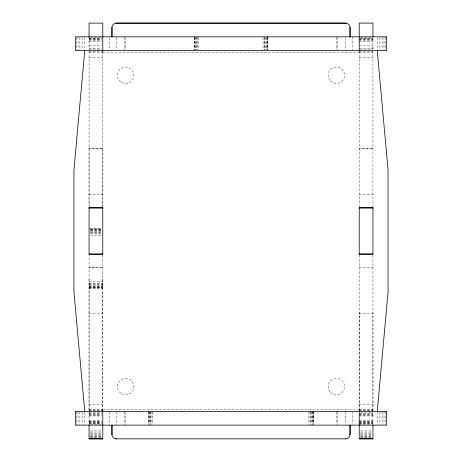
<?xml version="1.0" encoding="UTF-8"?>
<svg xmlns="http://www.w3.org/2000/svg" width="462" height="462" viewBox="0 0 462 462"><rect width="100%" height="100%" fill="white"/><g stroke="black" fill="none" stroke-linecap="round" stroke-linejoin="round"><path stroke-width="0.35" stroke-dasharray="2.31 1.73" d="M89.056 208.085L89.056 149.601M102.789 208.085L102.789 149.601M359.211 410.672L359.211 312.358M372.944 410.672L372.944 312.358M372.944 46.985L372.944 49.856L372.944 38.127M90.431 37.78L101.421 37.78M360.579 37.78L371.569 37.78M89.056 38.179L101.421 38.179M360.579 38.179L372.944 38.179M89.056 38.629L101.421 38.629M359.211 38.629L372.944 38.629M89.056 39.126L101.421 39.126M359.211 39.126L372.944 39.126M89.056 39.663L101.421 39.663M359.211 39.663L372.944 39.663M89.056 40.229L101.421 40.229M359.211 40.229L372.944 40.229M89.056 41.418L101.421 41.418M359.211 41.418L372.944 41.418M89.056 45.79L101.421 45.79M359.211 45.79L372.944 45.79M89.056 48.498L101.421 48.498M359.211 48.498L372.944 48.498M89.056 49.122L101.421 49.122M360.579 49.122L372.944 49.122M89.056 51.605L102.789 51.605M359.211 51.605L372.944 51.605M89.056 52.206L102.789 52.206M359.211 52.206L372.944 52.206M102.789 52.385L359.211 52.385M89.056 57.242L102.789 57.242M359.211 57.242L372.944 57.242M89.056 194.352L102.789 194.335M359.211 194.352L372.944 194.352M89.056 228.673L101.421 228.673M90.431 228.904L101.421 228.904M90.431 229.192L101.421 229.192M90.431 229.591L101.421 229.591M90.431 230.093L101.421 230.093M90.431 230.682L101.421 230.682M90.431 231.358L101.421 231.358M90.431 232.109L101.421 232.109M90.431 232.912L101.421 232.912M90.431 233.76L101.421 233.76M90.431 235.539L101.421 235.539M359.211 267.613L372.944 267.613M89.056 281.329L102.789 281.329M89.056 283.108L102.789 283.108M89.056 283.957L102.789 283.957M89.056 284.765L102.789 284.765M89.056 285.51L102.789 285.51M89.056 286.186L102.789 286.186M89.056 286.781L102.789 286.781M89.056 287.277L102.789 287.277M89.056 287.676L102.789 287.676M89.056 287.965L102.789 287.965M89.056 288.196L102.789 288.196M89.056 313.398L102.789 313.38M359.211 313.398L372.944 313.398M89.056 404.724L102.789 404.724M359.211 404.724L372.944 404.724M102.789 409.54L359.211 409.557M89.056 409.823L102.789 409.823M359.211 409.823L372.944 409.823M89.056 410.083L102.789 410.083M359.211 410.083L372.944 410.083M89.056 410.4L102.789 410.4M359.211 410.4L372.944 410.4M89.056 412.78L101.421 412.78M360.579 412.78L372.944 412.78M89.056 413.38L101.421 413.38M359.211 413.38L372.944 413.38M89.056 414.004L101.421 414.004M359.211 414.004L372.944 414.004M89.056 414.645L101.421 414.645M359.211 414.645L372.944 414.645M89.056 415.303L101.421 415.303M359.211 415.303L372.944 415.303M89.056 415.967L101.421 415.967M359.211 415.967L372.944 415.967M89.056 420.547L101.421 420.547M359.211 420.547L372.944 420.547M89.056 421.142L101.421 421.142M359.211 421.142L372.944 421.142M89.056 421.731L101.421 421.731M359.211 421.731L372.944 421.731M89.056 422.297L101.421 422.297M359.211 422.297L372.944 422.297M89.056 422.834L101.421 422.834M359.211 422.834L372.944 422.834M89.056 423.336L101.421 423.336M359.211 423.336L372.944 423.336M89.056 423.787L101.421 423.787M359.211 423.787L372.944 423.787L372.944 412.075M90.431 424.18L101.421 424.18M359.211 424.18L371.569 424.18M90.431 430.902L101.421 430.902M360.579 430.902L371.569 430.902M90.431 432.074L101.421 432.074M360.579 432.074L371.569 432.074M90.431 433.206L101.421 433.206M360.579 433.206L371.569 433.206M90.431 434.286L101.421 434.286M360.579 434.286L371.569 434.286M90.431 435.279L101.421 435.279M360.579 435.279L371.569 435.279M90.431 436.18L101.421 436.18M360.579 436.18L371.569 436.18M90.431 436.971L101.421 436.971M360.579 436.971L371.569 436.971M90.431 437.635L101.421 437.635M360.579 437.635L371.569 437.635M385.452 37.526L385.452 49.884M385.452 412.075L385.452 424.439M383.997 36.839L383.997 49.884M383.997 411.388L383.997 424.439M382.103 37.526L382.103 49.884M382.103 412.075L382.103 424.439M379.897 37.526L379.897 49.884M379.897 412.075L379.897 424.439M377.523 37.526L377.523 49.884M377.523 412.075L377.523 424.439M372.944 51.207L372.944 208.085M372.944 255.29L372.944 410.782M359.211 51.207L359.211 208.085M359.211 255.29L359.211 410.782M352.339 36.839L352.339 49.884M352.339 411.388L352.339 424.439M345.472 37.526L345.472 49.884M345.472 412.075L345.472 424.439M337.231 36.839L337.231 49.884M337.231 411.388L337.231 424.439M336.313 37.526L336.313 49.884M336.313 412.116L336.313 424.474M313.421 411.388L313.421 424.439M313.265 412.075L313.265 424.439M313.069 411.388L313.069 424.439M312.809 411.388L312.809 424.439M312.081 412.075L312.081 424.439M311.631 412.075L311.631 424.439M310.591 411.388L310.591 424.439M310.025 412.075L310.025 424.439M308.841 412.075L308.841 424.439M267.631 36.839L267.631 49.884M267.475 37.526L267.475 49.884M267.284 36.839L267.284 49.884M267.019 36.839L267.019 49.884M266.291 37.526L266.291 49.884M265.841 37.526L265.841 49.884M264.807 36.839L264.807 49.884M264.235 37.526L264.235 49.884M263.051 37.526L263.051 49.884M198.244 37.526L198.244 49.884M197.661 36.839L197.661 49.884M196.552 37.526L196.552 49.884M196.055 36.839L196.055 49.884M195.212 37.526L195.212 49.884M194.877 36.839L194.877 49.884M194.421 37.526L194.421 49.884M194.306 36.839L194.306 49.884M152.483 412.075L152.483 424.439M151.894 411.388L151.894 424.439M150.791 412.075L150.791 424.439M150.289 411.388L150.289 424.439M149.445 412.075L149.445 424.439M149.111 411.388L149.111 424.439M148.654 412.075L148.654 424.439M148.539 411.388L148.539 424.439M125.687 37.526L125.687 49.884M125.687 412.116L125.687 424.474M124.769 36.839L124.769 49.884M124.769 411.388L124.769 424.439M116.528 37.526L116.528 49.884M116.528 412.075L116.528 424.439M109.661 37.526L109.661 49.884M109.661 412.075L109.661 424.439M102.789 51.207L102.789 206.543M102.789 255.29L102.789 410.782M89.056 36.839L89.056 49.884M89.056 51.207L89.056 206.468M89.056 253.875L89.056 410.782M89.056 412.075L89.056 425.127M84.477 37.526L84.477 49.884M84.477 412.075L84.477 424.439M82.103 37.526L82.103 49.884M82.103 412.075L82.103 424.439M79.897 37.526L79.897 49.884M79.897 412.075L79.897 424.439M78.003 36.839L78.003 49.884M78.003 411.388L78.003 424.439M76.548 37.526L76.548 49.884M76.548 412.075L76.548 424.439M102.789 279.291A2870.522 1.317 90 0 1 102.789 410.672M89.056 279.291A2870.522 1.317 90 0 1 89.056 410.672M102.789 148.545L89.056 148.545L102.789 148.562M372.944 148.545L359.211 148.545L372.944 148.562M102.789 267.596L89.056 267.596L102.789 267.613M121.564 82.421A8.241 8.241 0 0 0 133.928 75.283A8.241 8.241 0 0 0 121.564 68.145A8.241 8.241 0 0 0 121.564 82.421M330.486 392.475A8.241 8.241 0 0 0 344.277 388.779A8.241 8.241 0 0 0 334.182 378.684A8.241 8.241 0 0 0 330.486 392.475M330.486 81.11A8.241 8.241 0 0 0 344.277 77.414A8.241 8.241 0 0 0 334.182 67.319A8.241 8.241 0 0 0 330.486 81.11M121.564 393.78A8.241 8.241 0 0 0 133.928 386.642A8.241 8.241 0 0 0 121.564 379.51A8.241 8.241 0 0 0 121.564 393.78"/><path stroke-width="0.69" d="M111.989 27.079L111.948 36.839L111.948 27.68C111.896 25.231 114.079 23.048 116.528 23.1L345.472 23.1C347.921 23.048 350.104 25.231 350.052 27.68L350.052 36.839L350.011 27.079M350.011 434.921L350.052 425.161L350.052 434.32C350.104 436.769 347.921 438.952 345.472 438.9M84.748 50.572L73.943 170.08L73.943 291.88L84.748 411.428M377.252 411.428L388.057 291.88L388.057 170.08L377.252 50.572M115.933 23.14L346.067 23.14M89.056 208.085L102.789 208.085M359.211 208.085L372.944 208.085M89.056 253.875L102.789 253.875M359.211 253.875L372.944 253.875M89.056 438.784L102.789 438.784M359.211 438.784L372.944 438.784M111.989 434.921L111.948 425.161L111.948 434.32C111.914 436.55 113.716 438.605 115.933 438.86L346.067 438.86M115.933 438.86L116.528 438.9M372.944 37.185L372.944 23.1L359.211 23.1L359.211 50.572M372.944 424.774L372.944 438.86L359.211 438.86L359.211 411.388M102.789 50.572L102.789 23.1L89.056 23.1L89.056 37.185M102.789 411.388L102.789 438.86L89.056 438.86L89.056 424.774M386.682 36.839L75.318 36.839L75.318 50.572L386.682 50.572L386.682 36.839M102.789 207.629L89.056 207.629L89.056 254.331L102.789 254.331L102.789 207.629M372.944 207.629L359.211 207.629L359.211 254.331L372.944 254.331L372.944 207.629M386.682 411.388L75.318 411.388L75.318 425.127L386.682 425.127L386.682 411.388"/></g></svg>
